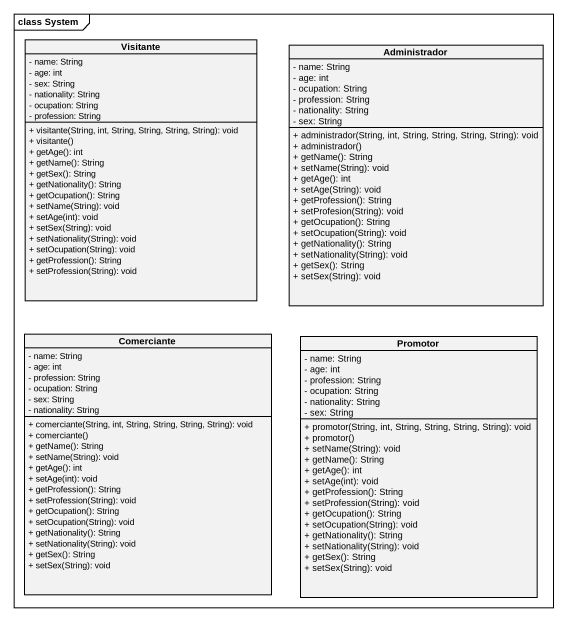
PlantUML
@startuml
mainframe class System
hide circle
hide empty members
skinparam classAttributeIconSize 0
class Visitante {
  - name: String
  - age: int
  - sex: String
  - nationality: String
  - ocupation: String
  - profession: String
  + visitante(String, int, String, String, String, String): void
  + visitante()
  + getAge(): int
  + getName(): String
  + getSex(): String
  + getNationality(): String
  + getOcupation(): String
  + setName(String): void
  + setAge(int): void
  + setSex(String): void
  + setNationality(String): void
  + setOcupation(String): void
  + getProfession(): String
  + setProfession(String): void
}
class Administrador {
  - name: String
  - age: int
  - ocupation: String
  - profession: String
  - nationality: String
  - sex: String
  + administrador(String, int, String, String, String, String): void
  + administrador()
  + getName(): String
  + setName(String): void
  + getAge(): int
  + setAge(String): void
  + getProfession(): String
  + setProfesion(String): void
  + getOcupation(): String
  + setOcupation(String): void
  + getNationality(): String
  + setNationality(String): void
  + getSex(): String
  + setSex(String): void
}
class Comerciante {
  - name: String
  - age: int
  - profession: String
  - ocupation: String
  - sex: String
  - nationality: String
  + comerciante(String, int, String, String, String, String): void
  + comerciante()
  + getName(): String
  + setName(String): void
  + getAge(): int
  + setAge(int): void
  + getProfession(): String
  + setProfession(String): void
  + getOcupation(): String
  + setOcupation(String): void
  + getNationality(): String
  + setNationality(String): void
  + getSex(): String
  + setSex(String): void
}
class Promotor {
  - name: String
  - age: int
  - profession: String
  - ocupation: String
  - nationality: String
  - sex: String
  + promotor(String, int, String, String, String, String): void
  + promotor()
  + setName(String): void
  + getName(): String
  + getAge(): int
  + setAge(int): void
  + getProfession(): String
  + setProfession(String): void
  + getOcupation(): String
  + setOcupation(String): void
  + getNationality(): String
  + setNationality(String): void
  + getSex(): String
  + setSex(String): void
}
@enduml
